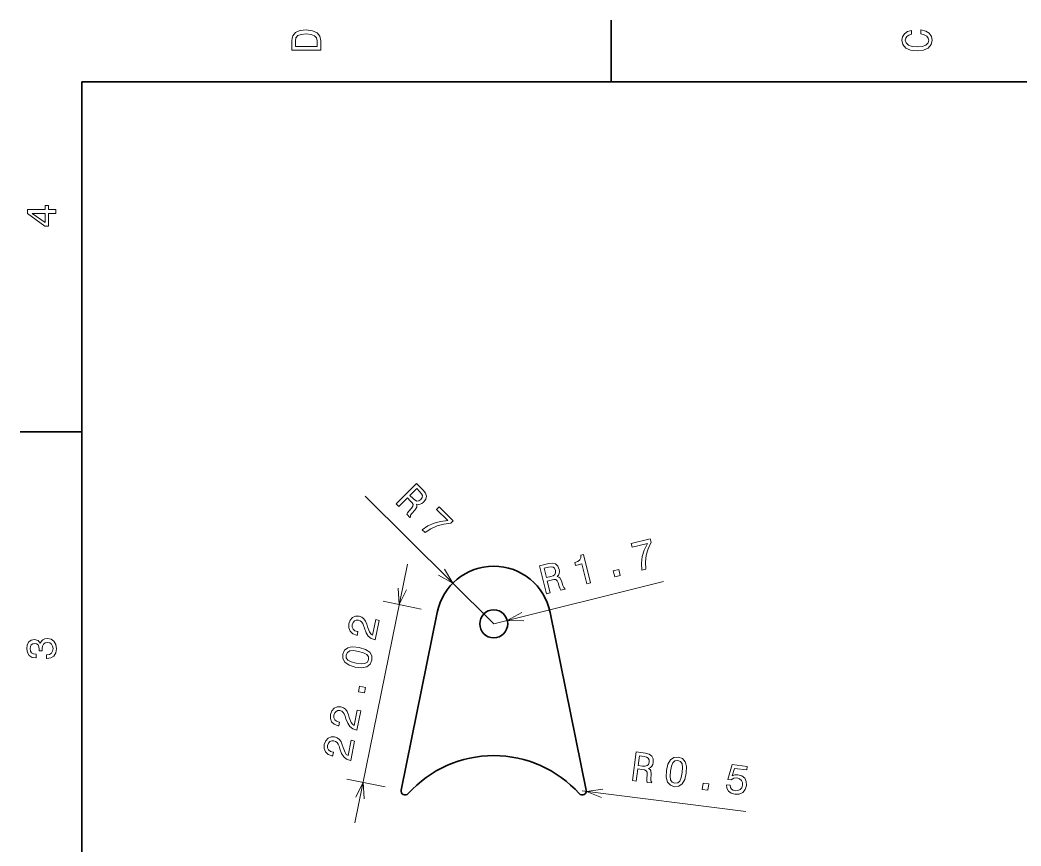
# Model space of a CAD drawing. Extents: x 0 to 297, y 0 to 210.
# Drawn here: x 2.5 to 124.1, y 107.2 to 207.5 of the extents above; entities that cross this region are included whole.
import ezdxf

# ---------------------------------------------------------------- set-up
doc = ezdxf.new("R2010")
doc.units = 0

msp = doc.modelspace()

# ---------------------------------------------------------------- linework, layer by layer
at = {"color": 7, "lineweight": 35, "ltscale": 0.1875}
for p, q in [((74.300003, 200), (74.300003, 207.5)), ((10, 157.5), (2.5, 157.5))]:
    msp.add_line(p, q, dxfattribs=at)
at = {"color": 7, "lineweight": 35}
for p, q in [((287, 200), (10, 200)), ((10, 200), (10, 10)), ((48.802116, 114.023109), (53.190926, 135.597336)), ((71.298744, 114.023109), (66.909935, 135.597336))]:
    msp.add_line(p, q, dxfattribs=at)
at = {"color": 7, "lineweight": 13}
for p, q in [((60.05043, 134.20192), (44.426697, 149.690582)), ((43.178745, 110.064651), (49.561008, 141.438171)), ((60.05043, 134.20192), (80.668221, 139.322296)), ((70.808777, 113.923431), (90.697159, 111.429825))]:
    msp.add_line(p, q, dxfattribs=at)
at = {"color": 7, "lineweight": 13, "ltscale": 0.118035}
for p, q in [((51.231068, 135.996033), (46.604424, 136.937225)), ((46.842255, 114.421799), (42.215614, 115.362991))]:
    msp.add_line(p, q, dxfattribs=at)
at = {"color": 7, "lineweight": 13}
for points in [[(35.533215, 204.994965), (35.533215, 203.829971), (39.033215, 203.829971), (39.033215, 204.994965), (38.922264, 205.544678), (38.584366, 205.953171), (38.034657, 206.205338), (37.283215, 206.296112), (36.516644, 206.215424), (36.21405, 206.114563), (35.971977, 205.973343), (35.644165, 205.56485), (35.563473, 205.297562)], [(35.951801, 204.959656), (36.027451, 205.342941), (36.259438, 205.605194), (36.672985, 205.761536), (37.283215, 205.811966), (37.873272, 205.756485), (38.286816, 205.600143), (38.533936, 205.332855), (38.614628, 204.959656), (38.614628, 204.298996), (35.951801, 204.298996)], [(111.93206, 205.817017), (112.35569, 205.716141), (112.658287, 205.549713), (112.844887, 205.317734), (112.905403, 205.045395), (112.814629, 204.71759), (112.54229, 204.460388), (112.098488, 204.28891), (111.483215, 204.233429), (110.872986, 204.28891), (110.424141, 204.455338), (110.151802, 204.71254), (110.055984, 205.045395), (110.106415, 205.287476), (110.247627, 205.494247), (110.474571, 205.655624), (110.787247, 205.766571), (110.787247, 206.245682), (110.308144, 206.094391), (109.94503, 205.832138), (109.718086, 205.474075), (109.637398, 205.045395), (109.763474, 204.510818), (110.116501, 204.10231), (110.696472, 203.840057), (111.483215, 203.749283), (112.269958, 203.840057), (112.84993, 204.10231), (113.208, 204.510818), (113.329041, 205.045395), (113.233215, 205.51442), (112.965927, 205.892654), (112.527161, 206.159943), (111.93206, 206.301163)], [(6.833213, 184.02739), (6.833213, 184.481277), (5.965778, 184.481277), (5.965778, 184.98056), (5.56232, 184.98056), (5.56232, 184.481277), (3.408862, 184.481277), (3.408862, 184.022339), (5.521974, 182.489197), (5.965778, 182.489197), (5.965778, 184.02739)], [(5.56232, 182.912827), (3.993876, 184.02739), (5.56232, 184.02739)], [(48.193462, 148.772614), (48.526546, 148.442413), (49.566868, 149.491791), (49.907112, 149.15448), (50.147171, 148.895203), (50.255051, 148.688843), (50.223839, 148.485443), (50.050171, 148.238617), (49.748524, 147.898529), (49.560528, 147.665909), (49.479237, 147.497955), (49.855301, 147.125137), (49.92276, 147.193176), (49.9398, 147.375122), (50.095779, 147.589783), (50.468376, 148.015762), (50.702187, 148.373383), (50.712128, 148.548172), (50.65065, 148.744049), (50.882679, 148.691559), (51.107231, 148.717499), (51.327927, 148.811188), (51.537598, 148.979706), (51.785706, 149.330261), (51.866127, 149.697906), (51.764671, 150.068359), (51.488487, 150.434464), (50.65757, 151.258209)], [(51.093567, 150.222351), (51.290737, 149.984283), (51.377285, 149.76355), (51.349716, 149.542328), (51.186668, 149.313385), (50.944916, 149.141174), (50.723946, 149.111679), (50.495285, 149.210541), (50.251892, 149.416321), (49.868668, 149.796234), (50.68885, 150.623566)], [(51.360573, 145.632874), (51.722309, 145.274261), (52.426346, 145.748047), (53.180866, 146.093689), (53.982288, 146.314697), (54.841293, 146.414703), (55.13599, 146.711975), (53.431175, 148.402069), (53.10807, 148.076141), (54.469059, 146.726913), (53.59576, 146.633972), (52.797859, 146.423676), (52.057541, 146.092377)], [(78.03257, 140.728485), (78.526917, 140.851257), (78.487869, 141.698975), (78.584564, 142.523224), (78.812088, 143.322815), (79.17292, 144.108765), (79.072037, 144.514999), (76.742226, 143.936401), (76.852844, 143.490997), (78.712769, 143.952911), (78.33847, 143.158432), (78.103615, 142.367401), (78.00206, 141.562729)], [(71.373047, 139.074615), (71.818451, 139.185226), (70.968781, 142.606506), (70.635956, 142.523865), (70.622002, 142.203415), (70.495636, 141.958984), (70.255608, 141.774658), (69.893341, 141.643112), (69.979645, 141.295593), (70.772568, 141.492523)], [(66.452629, 137.852631), (66.907822, 137.965668), (66.551666, 139.39978), (67.016647, 139.515259), (67.362915, 139.585663), (67.595291, 139.570618), (67.752876, 139.438278), (67.873535, 139.161652), (68.007408, 138.727219), (68.10849, 138.44574), (68.20977, 138.289017), (68.723701, 138.416656), (68.700607, 138.509644), (68.553993, 138.618744), (68.45163, 138.863525), (68.281227, 139.403198), (68.09713, 139.788788), (67.95295, 139.888092), (67.753647, 139.937317), (67.919044, 140.108307), (68.013542, 140.31366), (68.048164, 140.550903), (68.013107, 140.817596), (67.842476, 141.211731), (67.570114, 141.471466), (67.200882, 141.577225), (66.744576, 141.531464), (65.609039, 141.249451)], [(66.720634, 141.083817), (67.026497, 141.128601), (67.260056, 141.08786), (67.434753, 140.949371), (67.545662, 140.691116), (67.567215, 140.395081), (67.477608, 140.190948), (67.274338, 140.046936), (66.972061, 139.945892), (66.448341, 139.815826), (66.167557, 140.946457)], [(74.749306, 139.913086), (75.424751, 140.080841), (75.243637, 140.81012), (74.568192, 140.64238)], [(45.654232, 132.266327), (46.133781, 134.623672), (45.708767, 134.710144), (45.329754, 132.847), (45.118591, 132.998032), (44.962044, 133.215149), (44.722755, 133.835083), (44.633812, 134.15683), (44.487656, 134.526245), (44.287807, 134.808777), (44.023376, 135.001526), (43.702316, 135.118301), (43.270096, 135.118744), (42.896671, 134.95282), (42.616722, 134.639221), (42.449097, 134.194687), (42.436596, 133.703156), (42.595482, 133.295151), (42.918877, 132.987473), (43.392052, 132.808868), (43.461243, 132.7948), (43.552727, 133.244522), (43.513191, 133.252563), (43.18618, 133.365402), (42.966225, 133.549103), (42.851311, 133.793793), (42.854256, 134.086533), (42.961983, 134.363129), (43.128765, 134.550491), (43.349651, 134.649658), (43.601864, 134.649811), (43.822159, 134.56897), (43.995796, 134.435883), (44.131653, 134.243546), (44.23568, 133.995941), (44.334507, 133.67218), (44.542389, 133.125549), (44.799191, 132.718185), (45.153332, 132.435135), (45.639404, 132.269348)], [(5.73379, 129.979111), (5.769093, 129.979111), (6.253242, 130.059799), (6.616354, 130.296829), (6.848343, 130.670029), (6.934078, 131.164276), (6.848343, 131.688766), (6.626441, 132.082138), (6.273415, 132.334305), (5.819525, 132.425079), (5.521974, 132.384735), (5.279899, 132.273788), (5.0933, 132.092224), (4.957133, 131.850143), (4.684798, 132.177963), (4.251081, 132.293961), (3.857709, 132.218307), (3.560158, 132.00145), (3.373559, 131.648422), (3.307997, 131.164276), (3.388689, 130.710388), (3.610591, 130.362396), (3.963617, 130.135452), (4.432637, 130.059799), (4.46794, 130.059799), (4.46794, 130.508652), (4.145173, 130.548996), (3.913184, 130.680115), (3.771974, 130.891937), (3.721542, 131.189484), (3.761888, 131.451736), (3.867795, 131.643372), (4.039265, 131.759369), (4.271254, 131.804764), (4.518372, 131.759369), (4.684798, 131.638336), (4.785663, 131.426514), (4.815922, 131.139053), (4.810879, 130.942368), (5.209294, 130.942368), (5.199208, 131.189484), (5.244596, 131.507217), (5.365634, 131.744247), (5.56232, 131.885452), (5.819525, 131.935883), (6.112032, 131.880417), (6.328891, 131.734161), (6.465058, 131.502167), (6.510447, 131.194534), (6.460014, 130.876801), (6.308718, 130.644821), (6.066643, 130.498566), (5.73379, 130.443085)], [(43.237148, 128.960938), (44.028122, 128.877228), (44.62888, 128.996902), (45.040337, 129.299194), (45.253616, 129.791046), (45.248444, 130.322174), (44.987785, 130.7612), (44.48053, 131.101135), (43.720718, 131.338043), (42.933678, 131.415802), (42.608173, 131.384232), (42.328987, 131.302063), (41.91753, 130.999786), (41.700314, 130.513885), (41.709423, 129.976791), (41.975021, 129.536774), (42.481277, 129.191895)], [(43.33366, 129.435364), (42.743721, 129.596558), (42.338898, 129.807556), (42.132095, 130.081238), (42.1105, 130.430435), (42.265808, 130.73851), (42.563091, 130.909637), (43.018181, 130.945709), (43.624207, 130.863602), (44.219086, 130.701416), (44.623909, 130.490402), (44.830711, 130.216736), (44.848373, 129.873474), (44.696999, 129.559448), (44.399715, 129.388336), (43.944626, 129.352249)], [(44.340649, 125.809105), (44.479385, 126.491104), (43.743027, 126.6409), (43.604286, 125.9589)], [(43.419952, 121.283211), (43.899502, 123.640549), (43.474487, 123.727013), (43.095474, 121.863876), (42.884312, 122.014908), (42.727768, 122.232025), (42.48848, 122.851967), (42.399532, 123.173706), (42.25338, 123.543114), (42.053528, 123.825653), (41.789097, 124.018402), (41.468033, 124.135178), (41.035816, 124.135612), (40.662392, 123.969696), (40.382442, 123.65609), (40.214813, 123.211563), (40.202316, 122.720039), (40.361198, 122.312027), (40.684601, 122.004349), (41.157776, 121.825752), (41.226959, 121.811676), (41.318447, 122.261398), (41.278912, 122.26944), (40.951904, 122.382278), (40.731949, 122.565979), (40.617035, 122.810661), (40.619976, 123.103409), (40.727707, 123.379997), (40.894485, 123.567368), (41.115372, 123.666534), (41.367584, 123.666695), (41.587879, 123.585854), (41.761517, 123.452751), (41.897373, 123.260422), (42.001396, 123.01281), (42.100227, 122.689064), (42.308109, 122.142418), (42.564911, 121.735062), (42.919052, 121.452011), (43.405128, 121.286232)], [(42.675194, 117.622169), (43.154743, 119.979507), (42.729729, 120.065971), (42.350716, 118.202835), (42.139553, 118.353867), (41.983009, 118.570984), (41.743721, 119.190926), (41.654774, 119.512665), (41.508621, 119.882072), (41.308769, 120.164612), (41.044338, 120.357361), (40.723274, 120.474136), (40.291058, 120.474571), (39.917633, 120.308655), (39.637684, 119.995049), (39.470055, 119.550522), (39.457558, 119.058998), (39.61644, 118.650986), (39.939842, 118.343307), (40.413017, 118.164711), (40.482201, 118.150635), (40.573689, 118.600357), (40.534153, 118.608398), (40.207146, 118.721237), (39.98719, 118.904938), (39.872276, 119.14962), (39.875217, 119.442368), (39.982948, 119.718956), (40.149727, 119.906326), (40.370613, 120.005493), (40.622826, 120.005653), (40.843121, 119.924812), (41.016758, 119.79171), (41.152615, 119.59938), (41.256638, 119.351768), (41.355469, 119.028023), (41.563351, 118.481377), (41.820152, 118.07402), (42.174294, 117.79097), (42.66037, 117.625191)], [(76.905182, 115.174728), (77.37056, 115.116379), (77.55439, 116.582565), (78.02977, 116.522957), (78.378174, 116.464027), (78.589569, 116.366364), (78.688965, 116.186172), (78.701981, 115.884659), (78.67054, 115.43116), (78.663544, 115.132156), (78.701637, 114.949486), (79.227058, 114.883606), (79.238983, 114.978683), (79.141457, 115.133232), (79.134048, 115.39846), (79.169289, 115.963303), (79.136292, 116.389305), (79.037514, 116.533844), (78.869293, 116.651505), (79.085136, 116.751511), (79.247208, 116.909088), (79.364891, 117.117966), (79.428162, 117.379417), (79.410812, 117.80854), (79.250175, 118.148895), (78.943748, 118.380455), (78.501541, 118.501976), (77.340607, 118.647537)], [(78.318108, 118.092949), (78.619591, 118.024651), (78.822845, 117.902596), (78.935989, 117.71051), (78.946518, 117.429642), (78.860092, 117.145683), (78.703026, 116.98748), (78.461548, 116.92627), (78.14315, 116.940773), (77.607719, 117.007904), (77.752647, 118.163841)], [(81.032471, 116.380287), (81.009026, 115.585236), (81.17395, 114.9953), (81.506584, 114.607964), (82.013206, 114.432625), (82.542419, 114.478096), (82.960388, 114.771317), (83.260849, 115.302902), (83.439415, 116.078499), (83.45723, 116.869171), (83.401047, 117.191345), (83.297935, 117.463493), (82.965294, 117.850822), (82.46431, 118.03054), (81.929459, 117.980698), (81.510864, 117.682472), (81.205406, 117.151505)], [(81.512856, 116.320053), (81.628807, 116.920525), (81.808487, 117.340195), (82.065674, 117.567169), (82.412231, 117.615204), (82.731209, 117.483719), (82.924393, 117.200279), (82.994911, 116.749245), (82.95903, 116.138733), (82.842453, 115.533257), (82.662766, 115.113594), (82.405586, 114.88662), (82.064651, 114.842957), (81.740044, 114.970062), (81.54686, 115.253502), (81.476349, 115.704544)], [(88.312302, 114.664474), (88.370949, 114.240341), (88.575989, 113.889336), (88.911186, 113.643997), (89.362152, 113.511215), (89.878853, 113.537926), (90.304916, 113.733559), (90.60405, 114.092499), (90.761871, 114.580986), (90.735153, 115.05703), (90.540756, 115.452438), (90.194946, 115.734688), (89.720215, 115.880615), (89.337387, 115.867622), (89.026443, 115.738876), (89.283882, 116.657066), (90.805115, 116.466331), (90.85656, 116.876663), (89.000061, 117.109436), (88.49395, 115.302452), (88.894272, 115.252258), (89.213997, 115.451057), (89.594963, 115.4897), (89.908318, 115.394501), (90.133438, 115.203629), (90.257828, 114.93898), (90.273346, 114.616821), (90.178772, 114.308472), (89.9879, 114.083351), (89.723251, 113.958969), (89.401093, 113.943451), (89.140274, 114.011726), (88.949539, 114.15255), (88.821999, 114.351517), (88.777679, 114.606125)], [(85.387474, 114.111214), (86.078033, 114.024635), (86.171516, 114.770241), (85.480957, 114.856819)]]:
    msp.add_lwpolyline(points, close=True, dxfattribs=at)
for points in [[(53.342865, 140.122604), (55.079243, 139.130127), (54.071732, 140.857819)], [(48.442139, 138.53479), (48.564281, 136.538528), (49.456635, 138.328415)], [(63.450447, 135.579666), (61.700314, 134.611664), (63.699974, 134.574905)], [(44.297615, 112.968033), (44.175472, 114.964294), (43.283119, 113.174408)], [(73.28614, 114.134514), (71.304893, 113.861229), (73.157341, 113.107277)]]:
    msp.add_lwpolyline(points, dxfattribs=at)
at = {"color": 7, "lineweight": 35}
msp.add_circle((60.05043, 134.20192), 1.7, dxfattribs=at)
for centre, radius, start, end in [((60.05043, 134.20192), 7, 11.498683, 168.501313), ((60.05043, 104.20192), 14, 42.101768, 137.898227), ((49.29208, 113.923431), 0.5, 168.501313, 317.898232), ((70.808777, 113.923431), 0.5, 222.101773, 11.498683)]:
    msp.add_arc(centre, radius, start, end, dxfattribs=at)

doc.saveas('drawing.dxf')
